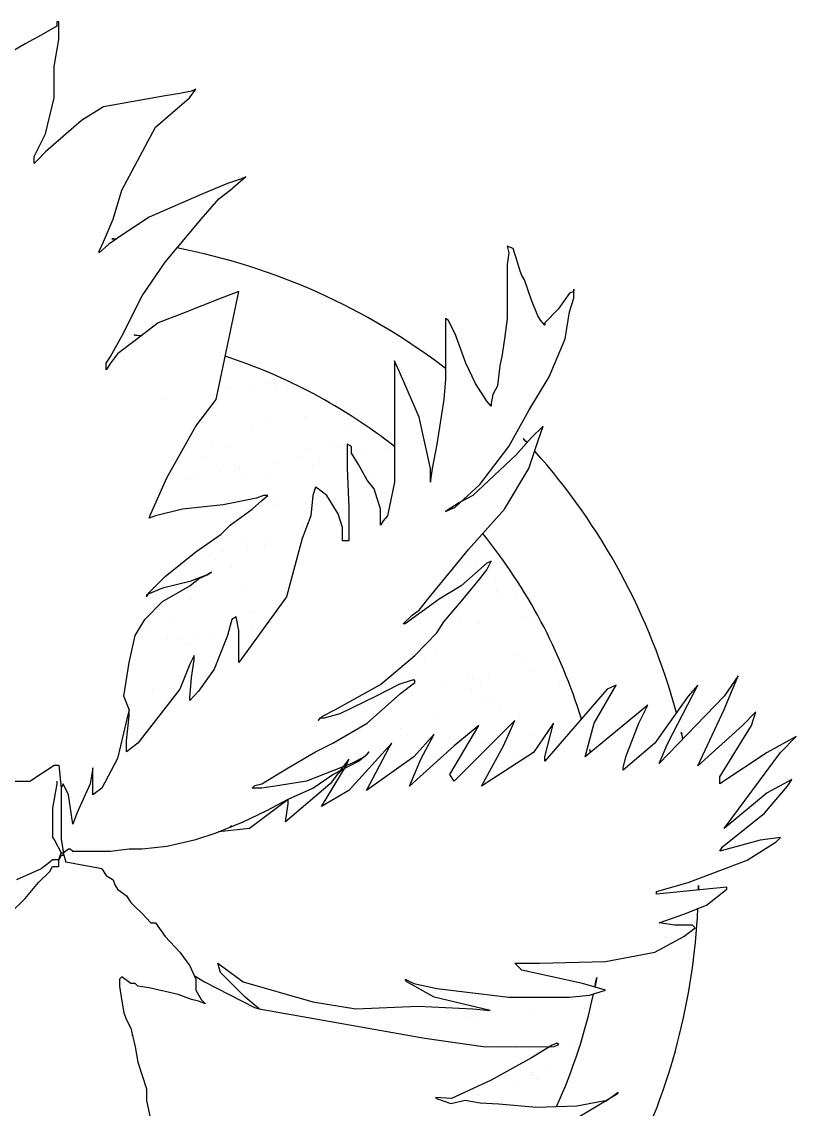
# Model space of a CAD drawing. Header units: inches. Extents: x 1683361338 to 1683364737, y 2652218797 to 2652228464.
# Drawn here: x 1683362388.95 to 1683362412.64, y 2652223185.26 to 2652223218.55 of the extents above; entities that cross this region are included whole.
import ezdxf

# ---------------------------------------------------------------- set-up
doc = ezdxf.new("R2010")
doc.units = ezdxf.units.IN
doc.header["$MEASUREMENT"] = 0
doc.layers.add('A-FURN', color=5, linetype='Continuous')

msp = doc.modelspace()

# ---------------------------------------------------------------- linework, layer by layer
at = {"layer": 'A-FURN', "linetype": 'Continuous'}
for p, q in [((1683362390.075937, 2652223218.548025), (1683362390.022144, 2652223218.548025)), ((1683362390.022144, 2652223218.548025), (1683362390.022145, 2652223218.416675)), ((1683362390.075939, 2652223218.003861), (1683362390.075937, 2652223218.548025)), ((1683362390.022145, 2652223218.416675), (1683362389.538011, 2652223218.135209)), ((1683362389.053878, 2652223217.872508), (1683362387.87044, 2652223217.178225)), ((1683362389.538011, 2652223218.135209), (1683362389.053878, 2652223217.872508)), ((1683362389.94146, 2652223217.178233), (1683362390.075939, 2652223218.003861)), ((1683362389.941464, 2652223216.221255), (1683362389.94146, 2652223217.178233)), ((1683362389.672504, 2652223215.114162), (1683362389.941464, 2652223216.221255)), ((1683362393.330405, 2652223216.27756), (1683362391.447661, 2652223215.939796)), ((1683362393.034549, 2652223215.320581), (1683362394.083504, 2652223216.22127)), ((1683362393.787643, 2652223216.352619), (1683362393.330405, 2652223216.27756)), ((1683362394.137296, 2652223216.427677), (1683362393.787643, 2652223216.352619)), ((1683362394.083504, 2652223216.22127), (1683362394.271778, 2652223216.48397)), ((1683362394.271778, 2652223216.48397), (1683362394.137296, 2652223216.427677)), ((1683362391.447661, 2652223215.939796), (1683362390.775254, 2652223215.52698)), ((1683362390.775254, 2652223215.52698), (1683362389.672506, 2652223214.569999)), ((1683362392.012494, 2652223213.387858), (1683362393.034549, 2652223215.320581)), ((1683362389.322854, 2652223214.419883), (1683362389.672504, 2652223215.114162)), ((1683362389.672506, 2652223214.569999), (1683362389.403543, 2652223214.288534)), ((1683362389.322855, 2652223214.213476), (1683362389.322854, 2652223214.419883)), ((1683362389.403543, 2652223214.288534), (1683362389.322855, 2652223214.213476)), ((1683362395.240057, 2652223213.594277), (1683362394.433167, 2652223213.256517)), ((1683362395.670398, 2652223213.744392), (1683362395.240057, 2652223213.594277)), ((1683362395.320747, 2652223213.38787), (1683362395.724191, 2652223213.744392)), ((1683362395.80488, 2652223213.800686), (1683362395.670398, 2652223213.744392)), ((1683362395.724191, 2652223213.744392), (1683362395.80488, 2652223213.800686)), ((1683362391.743534, 2652223212.505937), (1683362392.012494, 2652223213.387858)), ((1683362394.433167, 2652223213.256517), (1683362392.846284, 2652223212.562233)), ((1683362394.971095, 2652223213.125169), (1683362395.320747, 2652223213.38787)), ((1683362394.43317, 2652223212.505946), (1683362394.971095, 2652223213.125169)), ((1683362391.447676, 2652223211.811657), (1683362391.743534, 2652223212.505937)), ((1683362392.846284, 2652223212.562233), (1683362392.012499, 2652223212.018066)), ((1683362393.330424, 2652223211.192444), (1683362394.43317, 2652223212.505946)), ((1683362392.012499, 2652223212.018066), (1683362391.609055, 2652223211.736601)), ((1683362391.313195, 2652223211.530193), (1683362391.447676, 2652223211.811657)), ((1683362391.609055, 2652223211.736601), (1683362391.313195, 2652223211.4739)), ((1683362391.313195, 2652223211.4739), (1683362391.313195, 2652223211.530193)), ((1683362403.981383, 2652223211.605296), (1683362403.793108, 2652223211.680352)), ((1683362403.793108, 2652223211.680352), (1683362403.846902, 2652223211.473946)), ((1683362404.115866, 2652223211.192482), (1683362403.981383, 2652223211.605296)), ((1683362392.631122, 2652223210.160407), (1683362393.330424, 2652223211.192444)), ((1683362403.846902, 2652223211.473946), (1683362403.79311, 2652223211.117424)), ((1683362404.196557, 2652223210.911019), (1683362404.115866, 2652223211.192482)), ((1683362403.79311, 2652223211.117424), (1683362403.793116, 2652223209.466169)), ((1683362404.25035, 2652223210.779669), (1683362404.196557, 2652223210.911019)), ((1683362404.331039, 2652223210.64832), (1683362404.25035, 2652223210.779669)), ((1683362404.546212, 2652223210.029099), (1683362404.331039, 2652223210.64832)), ((1683362394.890428, 2652223206.989254), (1683362395.589722, 2652223210.291767)), ((1683362395.589722, 2652223210.291767), (1683362395.051795, 2652223210.085358)), ((1683362405.702755, 2652223210.235511), (1683362405.353104, 2652223209.747638)), ((1683362405.837237, 2652223210.291804), (1683362405.702755, 2652223210.235511)), ((1683362405.837238, 2652223210.085397), (1683362405.837237, 2652223210.366861)), ((1683362405.837237, 2652223210.366861), (1683362405.837237, 2652223210.291804)), ((1683362392.01251, 2652223208.921963), (1683362392.631122, 2652223210.160407)), ((1683362395.051795, 2652223210.085358), (1683362393.868357, 2652223209.616247)), ((1683362404.734489, 2652223209.541229), (1683362404.546212, 2652223210.029099)), ((1683362405.702758, 2652223209.672583), (1683362405.837238, 2652223210.085397)), ((1683362393.868357, 2652223209.616247), (1683362393.11526, 2652223209.33478)), ((1683362404.815178, 2652223209.40988), (1683362404.734489, 2652223209.541229)), ((1683362405.353104, 2652223209.747638), (1683362404.949661, 2652223209.334823)), ((1683362405.568279, 2652223208.846954), (1683362405.702758, 2652223209.672583)), ((1683362393.11526, 2652223209.33478), (1683362392.415956, 2652223208.790614)), ((1683362401.99106, 2652223209.40987), (1683362401.910371, 2652223209.466162)), ((1683362401.910371, 2652223209.466162), (1683362401.910377, 2652223207.6085)), ((1683362402.206232, 2652223208.997056), (1683362401.99106, 2652223209.40987)), ((1683362403.793116, 2652223209.466169), (1683362403.71243, 2652223208.846948)), ((1683362404.949661, 2652223209.259766), (1683362404.815178, 2652223209.40988)), ((1683362404.949661, 2652223209.334823), (1683362404.949661, 2652223209.259766)), ((1683362391.66286, 2652223208.302741), (1683362392.01251, 2652223208.921963)), ((1683362402.528992, 2652223208.096373), (1683362402.206232, 2652223208.997056)), ((1683362403.71243, 2652223208.846948), (1683362403.631742, 2652223208.302783)), ((1683362405.084148, 2652223207.683568), (1683362405.568279, 2652223208.846954)), ((1683362392.415956, 2652223208.790614), (1683362391.87803, 2652223208.377798)), ((1683362391.528378, 2652223208.096333), (1683362391.66286, 2652223208.302741)), ((1683362391.87803, 2652223208.377798), (1683362391.66286, 2652223208.096334)), ((1683362400.350386, 2652223208.171422), (1683362400.350399, 2652223204.456097)), ((1683362400.538662, 2652223207.758609), (1683362400.350386, 2652223208.171422)), ((1683362403.631742, 2652223208.302783), (1683362403.57795, 2652223208.021319)), ((1683362391.528379, 2652223207.889926), (1683362391.528378, 2652223208.096333)), ((1683362391.66286, 2652223208.096334), (1683362391.528379, 2652223207.889926)), ((1683362402.824854, 2652223207.477153), (1683362402.528992, 2652223208.096373)), ((1683362403.57795, 2652223208.021319), (1683362403.497264, 2652223207.402098)), ((1683362396.687634, 2652223207.609262), (1683362396.687634, 2652223207.609262)), ((1683362401.103491, 2652223206.445112), (1683362400.538662, 2652223207.758609)), ((1683362401.910377, 2652223207.6085), (1683362401.856587, 2652223206.989278)), ((1683362404.465536, 2652223206.651531), (1683362405.084148, 2652223207.683568)), ((1683362395.196408, 2652223207.335693), (1683362395.196408, 2652223207.335693)), ((1683362395.90129, 2652223207.360455), (1683362395.90129, 2652223207.360455)), ((1683362396.523432, 2652223207.478394), (1683362396.523432, 2652223207.478394)), ((1683362396.672659, 2652223207.462008), (1683362396.672659, 2652223207.462008)), ((1683362396.698316, 2652223207.318142), (1683362396.698316, 2652223207.318142)), ((1683362397.087744, 2652223207.354364), (1683362397.087744, 2652223207.354364)), ((1683362403.174509, 2652223206.932991), (1683362402.824854, 2652223207.477153)), ((1683362403.497264, 2652223207.402098), (1683362403.362783, 2652223207.139398)), ((1683362393.347304, 2652223207.024216), (1683362393.347304, 2652223207.024216)), ((1683362394.271815, 2652223206.163623), (1683362394.890428, 2652223206.989254)), ((1683362401.856587, 2652223206.989278), (1683362401.641421, 2652223205.619486)), ((1683362403.308991, 2652223206.782877), (1683362403.174509, 2652223206.932991)), ((1683362403.362783, 2652223207.139398), (1683362403.308991, 2652223206.857934)), ((1683362403.308991, 2652223206.857934), (1683362403.308991, 2652223206.782877)), ((1683362403.846923, 2652223205.544437), (1683362404.465536, 2652223206.651531)), ((1683362396.400346, 2652223206.385452), (1683362396.400346, 2652223206.385452)), ((1683362397.642692, 2652223206.452782), (1683362397.642692, 2652223206.452782)), ((1683362398.962985, 2652223206.477779), (1683362398.962985, 2652223206.477779)), ((1683362401.453149, 2652223204.868915), (1683362401.103491, 2652223206.445112)), ((1683362393.38424, 2652223204.587422), (1683362394.271815, 2652223206.163623)), ((1683362396.013526, 2652223206.150974), (1683362396.013526, 2652223206.150974)), ((1683362398.96826, 2652223206.156343), (1683362398.96826, 2652223206.156343)), ((1683362404.895879, 2652223206.163661), (1683362404.546228, 2652223205.825903)), ((1683362404.734503, 2652223205.694554), (1683362404.895879, 2652223206.163661)), ((1683362394.790444, 2652223205.620033), (1683362394.790444, 2652223205.620033)), ((1683362395.256177, 2652223205.5075), (1683362395.256177, 2652223205.5075)), ((1683362398.468146, 2652223205.696392), (1683362398.468146, 2652223205.696392)), ((1683362398.64303, 2652223205.53614), (1683362398.64303, 2652223205.53614)), ((1683362398.897992, 2652223205.619476), (1683362398.897994, 2652223204.868906)), ((1683362399.032474, 2652223205.54442), (1683362398.897992, 2652223205.619476)), ((1683362399.032475, 2652223205.338013), (1683362399.032474, 2652223205.54442)), ((1683362400.166923, 2652223205.527538), (1683362400.166923, 2652223205.527538)), ((1683362401.641421, 2652223205.619486), (1683362401.506942, 2652223204.868915)), ((1683362402.959347, 2652223204.381049), (1683362403.846923, 2652223205.544437)), ((1683362404.546228, 2652223205.825903), (1683362404.062095, 2652223205.281738)), ((1683362404.465542, 2652223204.868926), (1683362404.734503, 2652223205.694554)), ((1683362394.499187, 2652223205.227972), (1683362394.499187, 2652223205.227972)), ((1683362397.453921, 2652223205.233341), (1683362397.453921, 2652223205.233341)), ((1683362397.683322, 2652223205.495859), (1683362397.683322, 2652223205.495859)), ((1683362398.041324, 2652223205.185579), (1683362398.041324, 2652223205.185579)), ((1683362399.247647, 2652223205.000257), (1683362399.032475, 2652223205.338013)), ((1683362399.330076, 2652223205.355247), (1683362399.330076, 2652223205.355247)), ((1683362400.101445, 2652223205.4568), (1683362400.101445, 2652223205.4568)), ((1683362404.062095, 2652223205.281738), (1683362402.744178, 2652223204.043292)), ((1683362394.899297, 2652223204.973073), (1683362394.899297, 2652223204.973073)), ((1683362395.487339, 2652223204.849341), (1683362395.487339, 2652223204.849341)), ((1683362395.615898, 2652223204.863643), (1683362395.615898, 2652223204.863643)), ((1683362396.77609, 2652223205.019008), (1683362396.77609, 2652223205.019008)), ((1683362397.54746, 2652223205.120561), (1683362397.54746, 2652223205.120561)), ((1683362397.854031, 2652223204.978443), (1683362397.854031, 2652223204.978443)), ((1683362398.897994, 2652223204.868906), (1683362398.951791, 2652223203.686757)), ((1683362399.516612, 2652223204.512387), (1683362399.247647, 2652223205.000257)), ((1683362401.453151, 2652223204.456101), (1683362401.453149, 2652223204.868915)), ((1683362401.506942, 2652223204.868915), (1683362401.45315, 2652223204.512394)), ((1683362403.712448, 2652223203.630481), (1683362404.465542, 2652223204.868926)), ((1683362392.90011, 2652223203.480328), (1683362393.38424, 2652223204.587422)), ((1683362393.976514, 2652223204.52558), (1683362393.976514, 2652223204.52558)), ((1683362394.222105, 2652223204.68277), (1683362394.222105, 2652223204.68277)), ((1683362394.993474, 2652223204.784322), (1683362394.993474, 2652223204.784322)), ((1683362395.790782, 2652223204.703391), (1683362395.790782, 2652223204.703391)), ((1683362396.460115, 2652223204.557259), (1683362396.460115, 2652223204.557259)), ((1683362399.731784, 2652223204.249688), (1683362399.516612, 2652223204.512387)), ((1683362399.587406, 2652223204.67078), (1683362399.587406, 2652223204.67078)), ((1683362401.45315, 2652223204.512394), (1683362401.453151, 2652223204.456101)), ((1683362397.929727, 2652223204.305974), (1683362397.849039, 2652223204.043274)), ((1683362398.010417, 2652223204.249681), (1683362397.929727, 2652223204.305974)), ((1683362398.279381, 2652223204.043276), (1683362398.010417, 2652223204.249681)), ((1683362399.920061, 2652223203.630468), (1683362399.731784, 2652223204.249688)), ((1683362400.350399, 2652223204.456097), (1683362400.135232, 2652223203.424061)), ((1683362402.206252, 2652223203.686769), (1683362402.959347, 2652223204.381049)), ((1683362396.127672, 2652223203.968211), (1683362395.105611, 2652223203.7618)), ((1683362395.993191, 2652223203.630454), (1683362396.28905, 2652223203.893154)), ((1683362396.342843, 2652223204.043269), (1683362396.127672, 2652223203.968211)), ((1683362396.28905, 2652223203.893154), (1683362396.477324, 2652223204.043269)), ((1683362396.477324, 2652223204.043269), (1683362396.342843, 2652223204.043269)), ((1683362396.735158, 2652223203.838031), (1683362396.735158, 2652223203.838031)), ((1683362397.849039, 2652223204.043274), (1683362397.795249, 2652223203.424053)), ((1683362398.629036, 2652223203.480349), (1683362398.279381, 2652223204.043276)), ((1683362402.340733, 2652223203.836884), (1683362401.910392, 2652223203.555418)), ((1683362402.744178, 2652223204.043292), (1683362402.340733, 2652223203.836884)), ((1683362393.868378, 2652223203.630446), (1683362393.034592, 2652223203.424036)), ((1683362393.825079, 2652223203.769683), (1683362393.825079, 2652223203.769683)), ((1683362395.105611, 2652223203.7618), (1683362393.868378, 2652223203.630446)), ((1683362395.320784, 2652223203.14258), (1683362395.993191, 2652223203.630454)), ((1683362396.779813, 2652223203.775053), (1683362396.779813, 2652223203.775053)), ((1683362397.743091, 2652223203.667666), (1683362397.743091, 2652223203.667666)), ((1683362398.951791, 2652223203.686757), (1683362398.951795, 2652223202.654722)), ((1683362399.920063, 2652223203.142597), (1683362399.920061, 2652223203.630468)), ((1683362401.910392, 2652223203.555418), (1683362402.206252, 2652223203.686769)), ((1683362402.609702, 2652223202.392036), (1683362403.712448, 2652223203.630481)), ((1683362392.846318, 2652223203.348978), (1683362392.90011, 2652223203.480328)), ((1683362393.034592, 2652223203.424036), (1683362392.846318, 2652223203.348978)), ((1683362397.795249, 2652223203.424053), (1683362397.526287, 2652223202.729774)), ((1683362398.763519, 2652223203.067535), (1683362398.629036, 2652223203.480349)), ((1683362400.000751, 2652223203.273947), (1683362399.920063, 2652223203.142597)), ((1683362400.135232, 2652223203.424061), (1683362400.000751, 2652223203.273947)), ((1683362394.271829, 2652223202.316948), (1683362395.051821, 2652223202.861115)), ((1683362395.051821, 2652223202.861115), (1683362395.320784, 2652223203.14258)), ((1683362395.265474, 2652223202.85205), (1683362395.265474, 2652223202.85205)), ((1683362397.560612, 2652223203.081641), (1683362397.560612, 2652223203.081641)), ((1683362398.76352, 2652223202.654722), (1683362398.763519, 2652223203.067535)), ((1683362398.916125, 2652223202.844133), (1683362398.916125, 2652223202.844133)), ((1683362395.665584, 2652223202.597152), (1683362395.665584, 2652223202.597152)), ((1683362396.362139, 2652223202.507895), (1683362396.362139, 2652223202.507895)), ((1683362396.519884, 2652223202.729066), (1683362396.519884, 2652223202.729066)), ((1683362397.526287, 2652223202.729774), (1683362397.042159, 2652223200.947167)), ((1683362398.951795, 2652223202.654722), (1683362398.76352, 2652223202.654722)), ((1683362393.330459, 2652223201.566374), (1683362394.271829, 2652223202.316948)), ((1683362394.708364, 2652223202.248892), (1683362394.708364, 2652223202.248892)), ((1683362395.096905, 2652223202.341323), (1683362395.096905, 2652223202.341323)), ((1683362395.868275, 2652223202.442876), (1683362395.868275, 2652223202.442876)), ((1683362401.372474, 2652223200.872126), (1683362402.609702, 2652223202.392036)), ((1683362394.883248, 2652223202.088641), (1683362394.883248, 2652223202.088641)), ((1683362395.375715, 2652223201.851114), (1683362395.375715, 2652223201.851114)), ((1683362403.174527, 2652223201.979224), (1683362402.394535, 2652223201.284943)), ((1683362402.532458, 2652223201.972136), (1683362402.532458, 2652223201.972136)), ((1683362402.8491, 2652223201.963479), (1683362402.8491, 2652223201.963479)), ((1683362403.309009, 2652223202.035517), (1683362403.174527, 2652223201.979224)), ((1683362403.174528, 2652223201.772817), (1683362403.309009, 2652223202.035517)), ((1683362392.980807, 2652223201.209852), (1683362393.330459, 2652223201.566374)), ((1683362394.487002, 2652223201.566379), (1683362394.083557, 2652223201.416263)), ((1683362394.352521, 2652223201.491321), (1683362394.621484, 2652223201.622672)), ((1683362394.621484, 2652223201.622672), (1683362394.487002, 2652223201.566379)), ((1683362394.621484, 2652223201.622672), (1683362394.755965, 2652223201.69773)), ((1683362394.755965, 2652223201.69773), (1683362394.621484, 2652223201.622672)), ((1683362402.959358, 2652223201.491352), (1683362403.174528, 2652223201.772817)), ((1683362393.249771, 2652223201.209853), (1683362392.765637, 2652223201.003444)), ((1683362392.846326, 2652223201.078502), (1683362392.980807, 2652223201.209852)), ((1683362394.083557, 2652223201.416263), (1683362393.249771, 2652223201.209853)), ((1683362393.249772, 2652223200.797039), (1683362394.083558, 2652223201.284913)), ((1683362394.083558, 2652223201.284913), (1683362394.352521, 2652223201.491321)), ((1683362394.591366, 2652223201.393762), (1683362394.591366, 2652223201.393762)), ((1683362395.827623, 2652223201.22328), (1683362395.827623, 2652223201.22328)), ((1683362402.394535, 2652223201.284943), (1683362401.722127, 2652223200.872127)), ((1683362402.394536, 2652223200.797072), (1683362402.959358, 2652223201.491352)), ((1683362403.455569, 2652223201.40987), (1683362403.455569, 2652223201.40987)), ((1683362392.765637, 2652223200.947152), (1683362392.846326, 2652223201.078502)), ((1683362392.765637, 2652223201.003444), (1683362392.765637, 2652223200.947152)), ((1683362394.096052, 2652223200.869194), (1683362394.096052, 2652223200.869194)), ((1683362397.042159, 2652223200.947167), (1683362395.589763, 2652223198.939385)), ((1683362401.722127, 2652223200.872127), (1683362400.673172, 2652223200.121552)), ((1683362401.103512, 2652223200.534368), (1683362401.372474, 2652223200.872126)), ((1683362401.569437, 2652223200.981559), (1683362401.569437, 2652223200.981559)), ((1683362403.476834, 2652223201.106776), (1683362403.476834, 2652223201.106776)), ((1683362403.633663, 2652223201.008592), (1683362403.633663, 2652223201.008592)), ((1683362404.053038, 2652223201.013238), (1683362404.053038, 2652223201.013238)), ((1683362392.711847, 2652223200.252873), (1683362393.249772, 2652223200.797039)), ((1683362400.888342, 2652223200.384253), (1683362401.103512, 2652223200.534368)), ((1683362401.856611, 2652223200.177849), (1683362402.394536, 2652223200.797072)), ((1683362392.415989, 2652223199.765001), (1683362392.711847, 2652223200.252873)), ((1683362392.975375, 2652223200.390531), (1683362392.975375, 2652223200.390531)), ((1683362393.077027, 2652223200.470759), (1683362393.077027, 2652223200.470759)), ((1683362393.477137, 2652223200.215861), (1683362393.477137, 2652223200.215861)), ((1683362395.374587, 2652223200.252883), (1683362395.240107, 2652223199.765012)), ((1683362395.509069, 2652223200.327941), (1683362395.374587, 2652223200.252883)), ((1683362395.589759, 2652223199.915127), (1683362395.509069, 2652223200.327941)), ((1683362396.031762, 2652223200.476129), (1683362396.031762, 2652223200.476129)), ((1683362400.619379, 2652223200.121552), (1683362400.888342, 2652223200.384253)), ((1683362401.641442, 2652223199.840092), (1683362401.856611, 2652223200.177849)), ((1683362402.34134, 2652223200.231969), (1683362402.34134, 2652223200.231969)), ((1683362404.302288, 2652223200.350386), (1683362404.302288, 2652223200.350386)), ((1683362404.477172, 2652223200.190135), (1683362404.477172, 2652223200.190135)), ((1683362392.872844, 2652223199.930594), (1683362392.872844, 2652223199.930594)), ((1683362395.589763, 2652223198.939385), (1683362395.589759, 2652223199.915127)), ((1683362395.971706, 2652223199.999876), (1683362395.971706, 2652223199.999876)), ((1683362400.673172, 2652223200.121552), (1683362400.619379, 2652223200.121552)), ((1683362402.908869, 2652223200.135286), (1683362402.908869, 2652223200.135286)), ((1683362392.227717, 2652223198.939373), (1683362392.415989, 2652223199.765001)), ((1683362393.417721, 2652223199.663638), (1683362393.417721, 2652223199.663638)), ((1683362393.800829, 2652223199.634142), (1683362393.800829, 2652223199.634142)), ((1683362394.18909, 2652223199.765191), (1683362394.18909, 2652223199.765191)), ((1683362394.682955, 2652223199.830209), (1683362394.682955, 2652223199.830209)), ((1683362395.240107, 2652223199.765012), (1683362394.836665, 2652223198.732975)), ((1683362400.969035, 2652223199.145812), (1683362401.641442, 2652223199.840092)), ((1683362401.450039, 2652223199.517637), (1683362401.450039, 2652223199.517637)), ((1683362393.975714, 2652223199.47389), (1683362393.975714, 2652223199.47389)), ((1683362401.624924, 2652223199.357386), (1683362401.624924, 2652223199.357386)), ((1683362404.112807, 2652223199.185045), (1683362404.112807, 2652223199.185045)), ((1683362392.066343, 2652223197.907338), (1683362392.227717, 2652223198.939373)), ((1683362392.402919, 2652223199.012471), (1683362392.402919, 2652223199.012471)), ((1683362394.083566, 2652223198.883087), (1683362393.787709, 2652223198.113751)), ((1683362394.218047, 2652223199.145787), (1683362394.083566, 2652223198.883087)), ((1683362394.137361, 2652223198.470273), (1683362394.218048, 2652223199.014437)), ((1683362394.15582, 2652223199.041001), (1683362394.15582, 2652223199.041001)), ((1683362394.185504, 2652223199.082216), (1683362394.218048, 2652223199.049672)), ((1683362394.218048, 2652223199.014437), (1683362394.218047, 2652223199.145787)), ((1683362399.92008, 2652223198.263887), (1683362400.969035, 2652223199.145812)), ((1683362401.267122, 2652223199.028579), (1683362401.267122, 2652223199.028579)), ((1683362401.629206, 2652223199.153366), (1683362401.629206, 2652223199.153366)), ((1683362404.221856, 2652223199.033948), (1683362404.221856, 2652223199.033948)), ((1683362394.836665, 2652223198.732975), (1683362394.352533, 2652223198.05746)), ((1683362404.508463, 2652223198.667146), (1683362404.508463, 2652223198.667146)), ((1683362405.279833, 2652223198.768698), (1683362405.279833, 2652223198.768698)), ((1683362410.8669, 2652223198.526627), (1683362410.43656, 2652223197.907404)), ((1683362410.436562, 2652223197.49459), (1683362410.8669, 2652223198.526627)), ((1683362394.08357, 2652223197.851052), (1683362394.137361, 2652223198.470273)), ((1683362398.548368, 2652223197.494547), (1683362399.92008, 2652223198.263887)), ((1683362400.484904, 2652223198.263889), (1683362399.785599, 2652223197.907366)), ((1683362400.888349, 2652223198.395241), (1683362400.484904, 2652223198.263889)), ((1683362400.538697, 2652223197.982425), (1683362400.969038, 2652223198.320184)), ((1683362400.969038, 2652223198.395241), (1683362400.888349, 2652223198.395241)), ((1683362400.969038, 2652223198.320184), (1683362400.969038, 2652223198.395241)), ((1683362401.954478, 2652223198.330907), (1683362401.954478, 2652223198.330907)), ((1683362402.569299, 2652223198.492025), (1683362402.569299, 2652223198.492025)), ((1683362402.725847, 2652223198.43246), (1683362402.725847, 2652223198.43246)), ((1683362402.968638, 2652223198.307093), (1683362402.968638, 2652223198.307093)), ((1683362403.219712, 2652223198.497478), (1683362403.219712, 2652223198.497478)), ((1683362405.395783, 2652223198.295452), (1683362405.395783, 2652223198.295452)), ((1683362406.455901, 2652223197.081762), (1683362407.128306, 2652223198.245149)), ((1683362407.128306, 2652223198.245149), (1683362406.859343, 2652223198.113798)), ((1683362408.715198, 2652223196.462549), (1683362409.629668, 2652223198.245158)), ((1683362409.629668, 2652223198.245158), (1683362409.333809, 2652223197.9074)), ((1683362392.227722, 2652223197.494524), (1683362392.066343, 2652223197.907338)), ((1683362393.787709, 2652223198.113751), (1683362392.711859, 2652223196.743956)), ((1683362392.932613, 2652223198.102401), (1683362392.932613, 2652223198.102401)), ((1683362394.352533, 2652223198.05746), (1683362394.08357, 2652223197.775995)), ((1683362394.08357, 2652223197.775995), (1683362394.08357, 2652223197.851052)), ((1683362399.785599, 2652223197.907366), (1683362398.68285, 2652223197.363198)), ((1683362399.516639, 2652223197.081737), (1683362400.538697, 2652223197.982425)), ((1683362399.752783, 2652223198.105577), (1683362399.752783, 2652223198.105577)), ((1683362402.707517, 2652223198.110946), (1683362402.707517, 2652223198.110946)), ((1683362403.107627, 2652223197.856048), (1683362403.107627, 2652223197.856048)), ((1683362406.859343, 2652223198.113798), (1683362404.949709, 2652223195.918372)), ((1683362405.662251, 2652223198.116315), (1683362405.662251, 2652223198.116315)), ((1683362409.333809, 2652223197.9074), (1683362408.311753, 2652223196.462548)), ((1683362410.43656, 2652223197.907404), (1683362408.446237, 2652223195.843328)), ((1683362403.394753, 2652223197.735635), (1683362403.394753, 2652223197.735635)), ((1683362403.569638, 2652223197.575384), (1683362403.569638, 2652223197.575384)), ((1683362408.096577, 2652223197.625932), (1683362406.186941, 2652223196.049726)), ((1683362407.827616, 2652223197.081767), (1683362408.096577, 2652223197.625932)), ((1683362392.227722, 2652223197.494524), (1683362392.147034, 2652223197.156767)), ((1683362392.147037, 2652223196.537547), (1683362392.227723, 2652223197.288117)), ((1683362392.227723, 2652223197.288117), (1683362392.227722, 2652223197.494524)), ((1683362398.010442, 2652223197.156788), (1683362398.144923, 2652223197.288139)), ((1683362398.064234, 2652223197.231846), (1683362398.010442, 2652223197.156788)), ((1683362398.198716, 2652223197.231846), (1683362398.064234, 2652223197.231846)), ((1683362398.144923, 2652223197.288139), (1683362398.548368, 2652223197.494547)), ((1683362398.68285, 2652223197.363198), (1683362398.198716, 2652223197.231846)), ((1683362401.688975, 2652223197.325173), (1683362401.688975, 2652223197.325173)), ((1683362404.172576, 2652223197.356852), (1683362404.172576, 2652223197.356852)), ((1683362409.629677, 2652223195.768275), (1683362410.436562, 2652223197.49459)), ((1683362411.404831, 2652223197.419537), (1683362411.001387, 2652223197.006721)), ((1683362411.270351, 2652223197.006722), (1683362411.404831, 2652223197.419537)), ((1683362392.147034, 2652223197.156767), (1683362391.878075, 2652223195.993382)), ((1683362392.509905, 2652223197.087505), (1683362392.509905, 2652223197.087505)), ((1683362392.893295, 2652223197.019391), (1683362392.893295, 2652223197.019391)), ((1683362393.00377, 2652223197.152524), (1683362393.00377, 2652223197.152524)), ((1683362398.467683, 2652223196.462512), (1683362399.516639, 2652223197.081737)), ((1683362400.542505, 2652223196.902887), (1683362400.542505, 2652223196.902887)), ((1683362402.044903, 2652223195.505548), (1683362402.932477, 2652223197.006692)), ((1683362402.932477, 2652223197.006692), (1683362402.179382, 2652223196.387469)), ((1683362404.035228, 2652223197.15681), (1683362402.179385, 2652223195.299141)), ((1683362403.685578, 2652223196.387474), (1683362404.035228, 2652223197.15681)), ((1683362405.218668, 2652223197.081758), (1683362404.600055, 2652223196.18107)), ((1683362404.949708, 2652223196.049722), (1683362405.218668, 2652223197.081758)), ((1683362406.186941, 2652223196.049726), (1683362406.455901, 2652223197.081762)), ((1683362407.424174, 2652223196.049731), (1683362407.827616, 2652223197.081767)), ((1683362411.001387, 2652223197.006721), (1683362409.629677, 2652223195.768275)), ((1683362410.302087, 2652223195.430521), (1683362411.270351, 2652223197.006722)), ((1683362392.147038, 2652223196.19979), (1683362392.147037, 2652223196.537547)), ((1683362392.711859, 2652223196.743956), (1683362392.49669, 2652223196.462491)), ((1683362399.078675, 2652223196.647288), (1683362399.078675, 2652223196.647288)), ((1683362400.71739, 2652223196.742635), (1683362400.71739, 2652223196.742635)), ((1683362401.560764, 2652223196.743988), (1683362400.94215, 2652223196.049707)), ((1683362401.157321, 2652223195.974651), (1683362401.560764, 2652223196.743988)), ((1683362401.558315, 2652223196.741239), (1683362401.558976, 2652223196.740578)), ((1683362402.033409, 2652223196.652658), (1683362402.033409, 2652223196.652658)), ((1683362404.514013, 2652223196.710023), (1683362404.514013, 2652223196.710023)), ((1683362412.642067, 2652223196.668971), (1683362411.754488, 2652223196.181096)), ((1683362412.157934, 2652223196.181098), (1683362412.642067, 2652223196.668971)), ((1683362392.49669, 2652223196.462491), (1683362392.147038, 2652223196.19979)), ((1683362397.095971, 2652223195.711936), (1683362397.929756, 2652223196.199811)), ((1683362397.929756, 2652223196.199811), (1683362398.467683, 2652223196.462512)), ((1683362400.269739, 2652223196.462519), (1683362398.951823, 2652223195.017665)), ((1683362399.570435, 2652223196.199817), (1683362399.435953, 2652223196.049702)), ((1683362399.48975, 2652223195.017667), (1683362400.189051, 2652223196.331169)), ((1683362399.516642, 2652223196.124759), (1683362399.570435, 2652223196.199817)), ((1683362400.189051, 2652223196.331169), (1683362400.269739, 2652223196.462519)), ((1683362400.465768, 2652223196.386573), (1683362400.465768, 2652223196.386573)), ((1683362402.179382, 2652223196.387469), (1683362400.807671, 2652223195.149022)), ((1683362403.013173, 2652223195.14903), (1683362403.685578, 2652223196.387474)), ((1683362404.600055, 2652223196.18107), (1683362403.013173, 2652223195.14903)), ((1683362403.028407, 2652223196.4789), (1683362403.028407, 2652223196.4789)), ((1683362408.311753, 2652223196.462548), (1683362407.343486, 2652223195.636917)), ((1683362408.446237, 2652223195.843328), (1683362408.715198, 2652223196.462549)), ((1683362411.754488, 2652223196.181096), (1683362410.302088, 2652223195.224113)), ((1683362410.436575, 2652223193.854322), (1683362412.157934, 2652223196.181098)), ((1683362391.878075, 2652223195.993382), (1683362391.393944, 2652223195.092695)), ((1683362397.865141, 2652223195.909886), (1683362397.865141, 2652223195.909886)), ((1683362398.951819, 2652223195.974643), (1683362398.386998, 2652223195.224071)), ((1683362398.467686, 2652223195.505535), (1683362399.247679, 2652223195.918351)), ((1683362398.871131, 2652223195.768236), (1683362398.951819, 2652223195.974643)), ((1683362399.435953, 2652223196.049702), (1683362399.032509, 2652223195.843294)), ((1683362399.247679, 2652223195.918351), (1683362399.516642, 2652223196.124759)), ((1683362400.94215, 2652223196.049707), (1683362399.48975, 2652223195.017667)), ((1683362400.807671, 2652223195.149022), (1683362401.157321, 2652223195.974651)), ((1683362402.829278, 2652223195.98946), (1683362402.829278, 2652223195.98946)), ((1683362403.600648, 2652223196.091013), (1683362403.600648, 2652223196.091013)), ((1683362404.094513, 2652223196.156032), (1683362404.094513, 2652223196.156032)), ((1683362404.949709, 2652223195.918372), (1683362404.949708, 2652223196.049722)), ((1683362407.343486, 2652223195.711974), (1683362407.424174, 2652223196.049731)), ((1683362389.188441, 2652223195.299094), (1683362389.941537, 2652223195.786968)), ((1683362389.941537, 2652223195.786968), (1683362390.076019, 2652223195.786968)), ((1683362390.076019, 2652223195.786968), (1683362390.156711, 2652223195.092691)), ((1683362391.124978, 2652223195.711915), (1683362391.04429, 2652223195.224044)), ((1683362391.124981, 2652223194.886287), (1683362391.124978, 2652223195.711915)), ((1683362396.289082, 2652223195.224063), (1683362397.095971, 2652223195.711936)), ((1683362397.564336, 2652223195.724286), (1683362397.564336, 2652223195.724286)), ((1683362399.032509, 2652223195.843294), (1683362397.660796, 2652223195.299125)), ((1683362398.118037, 2652223194.529791), (1683362398.871131, 2652223195.768236)), ((1683362398.754604, 2652223195.657388), (1683362398.58681, 2652223195.489594)), ((1683362400.275293, 2652223195.653222), (1683362400.275293, 2652223195.653222)), ((1683362401.540527, 2652223195.819793), (1683362401.540527, 2652223195.819793)), ((1683362403.473804, 2652223195.735024), (1683362403.473804, 2652223195.735024)), ((1683362407.343486, 2652223195.636917), (1683362407.343486, 2652223195.711974)), ((1683362388.704306, 2652223195.299092), (1683362389.188441, 2652223195.299094)), ((1683362390.022228, 2652223195.22404), (1683362389.887749, 2652223194.473469)), ((1683362390.022228, 2652223195.299097), (1683362390.022228, 2652223195.22404)), ((1683362390.210503, 2652223195.224041), (1683362390.156711, 2652223195.092691)), ((1683362390.371882, 2652223194.886285), (1683362390.210503, 2652223195.224041)), ((1683362391.04429, 2652223195.224044), (1683362390.640848, 2652223194.342122)), ((1683362396.073911, 2652223195.167769), (1683362396.289082, 2652223195.224063)), ((1683362396.758959, 2652223195.416294), (1683362396.758959, 2652223195.416294)), ((1683362397.660796, 2652223195.299125), (1683362396.827009, 2652223195.167772)), ((1683362398.386998, 2652223195.224071), (1683362397.015288, 2652223194.060681)), ((1683362397.849071, 2652223195.092719), (1683362398.467686, 2652223195.505535)), ((1683362397.964446, 2652223195.469388), (1683362397.964446, 2652223195.469388)), ((1683362398.986542, 2652223195.483554), (1683362398.986542, 2652223195.483554)), ((1683362399.321598, 2652223195.508621), (1683362399.321598, 2652223195.508621)), ((1683362402.179385, 2652223195.299141), (1683362402.044903, 2652223195.505548)), ((1683362410.302088, 2652223195.224113), (1683362410.302087, 2652223195.430521)), ((1683362412.50759, 2652223195.355471), (1683362411.754493, 2652223194.942655)), ((1683362412.373109, 2652223195.149064), (1683362412.50759, 2652223195.355471)), ((1683362390.156711, 2652223195.092691), (1683362390.156716, 2652223193.516492)), ((1683362390.506367, 2652223193.9856), (1683362390.371882, 2652223194.886285)), ((1683362391.393944, 2652223195.092695), (1683362391.124981, 2652223194.886287)), ((1683362395.993222, 2652223195.092712), (1683362396.073911, 2652223195.167769)), ((1683362396.289082, 2652223195.092713), (1683362395.993222, 2652223195.092712)), ((1683362396.827009, 2652223195.167772), (1683362396.289082, 2652223195.092713)), ((1683362396.432556, 2652223195.147316), (1683362396.432556, 2652223195.147316)), ((1683362397.095974, 2652223194.754959), (1683362397.849071, 2652223195.092719)), ((1683362398.951823, 2652223195.017665), (1683362398.118037, 2652223194.529791)), ((1683362398.809517, 2652223195.044525), (1683362398.809517, 2652223195.044525)), ((1683362411.754493, 2652223194.942655), (1683362410.436575, 2652223193.854322)), ((1683362411.673806, 2652223194.323433), (1683362412.373109, 2652223195.149064)), ((1683362397.095974, 2652223194.736195), (1683362395.912538, 2652223193.85427)), ((1683362396.423567, 2652223194.398436), (1683362397.095974, 2652223194.754959)), ((1683362397.015288, 2652223194.060681), (1683362397.095975, 2652223194.604845)), ((1683362397.095975, 2652223194.604845), (1683362397.095974, 2652223194.736195)), ((1683362389.887749, 2652223194.473469), (1683362389.887753, 2652223193.572784)), ((1683362390.640848, 2652223194.342122), (1683362390.506367, 2652223193.9856)), ((1683362395.724262, 2652223194.060676), (1683362396.423567, 2652223194.398436)), ((1683362410.382784, 2652223193.291394), (1683362411.673806, 2652223194.323433)), ((1683362394.890476, 2652223193.722917), (1683362395.724262, 2652223194.060676)), ((1683362395.912538, 2652223193.85427), (1683362394.969946, 2652223193.755109)), ((1683362395.362173, 2652223193.942235), (1683362395.314707, 2652223193.894769)), ((1683362389.887753, 2652223193.572784), (1683362389.941545, 2652223193.516491)), ((1683362394.27186, 2652223193.516507), (1683362394.890476, 2652223193.722917)), ((1683362412.157943, 2652223193.572865), (1683362411.539327, 2652223193.497805)), ((1683362412.023462, 2652223193.441514), (1683362412.157943, 2652223193.572865)), ((1683362389.941545, 2652223193.516491), (1683362390.156718, 2652223193.103679)), ((1683362390.156716, 2652223193.516492), (1683362390.21051, 2652223193.159971)), ((1683362390.210511, 2652223193.103679), (1683362390.371888, 2652223193.235029)), ((1683362390.371888, 2652223193.235029), (1683362390.425681, 2652223193.235029)), ((1683362390.425681, 2652223193.235029), (1683362390.506371, 2652223193.159973)), ((1683362391.662914, 2652223193.159976), (1683362392.227738, 2652223193.235036)), ((1683362392.227738, 2652223193.235036), (1683362392.631183, 2652223193.235037)), ((1683362392.631183, 2652223193.235037), (1683362393.384281, 2652223193.310097)), ((1683362393.384281, 2652223193.310097), (1683362394.27186, 2652223193.516507)), ((1683362411.539327, 2652223193.497805), (1683362410.302096, 2652223193.160044)), ((1683362410.302096, 2652223193.160044), (1683362410.382784, 2652223193.291394)), ((1683362411.135884, 2652223192.878583), (1683362412.023462, 2652223193.441514)), ((1683362389.887755, 2652223192.897271), (1683362389.807066, 2652223192.822213)), ((1683362390.07603, 2652223192.897271), (1683362389.887755, 2652223192.897271)), ((1683362390.07603, 2652223192.897271), (1683362390.156718, 2652223193.103679)), ((1683362390.156718, 2652223193.028621), (1683362390.07603, 2652223192.897271)), ((1683362390.07603, 2652223192.690864), (1683362390.07603, 2652223192.897271)), ((1683362390.156718, 2652223193.103679), (1683362390.210511, 2652223193.103679)), ((1683362390.210511, 2652223193.028622), (1683362390.156718, 2652223193.028621)), ((1683362390.21051, 2652223193.159971), (1683362390.210511, 2652223193.028622)), ((1683362390.210511, 2652223193.103679), (1683362390.291201, 2652223192.822215)), ((1683362390.506371, 2652223193.159973), (1683362391.662914, 2652223193.159976)), ((1683362409.33383, 2652223192.203063), (1683362411.135884, 2652223192.878583)), ((1683362389.538103, 2652223192.615805), (1683362388.785006, 2652223192.278046)), ((1683362389.457416, 2652223192.202991), (1683362389.807067, 2652223192.540749)), ((1683362389.807066, 2652223192.822213), (1683362389.538103, 2652223192.615805)), ((1683362389.807067, 2652223192.540749), (1683362389.887756, 2652223192.690864)), ((1683362389.887756, 2652223192.690864), (1683362390.07603, 2652223192.690864)), ((1683362391.393953, 2652223192.615812), (1683362390.291201, 2652223192.822215)), ((1683362391.393953, 2652223192.615812), (1683362391.528435, 2652223192.409406)), ((1683362389.053972, 2652223191.715119), (1683362389.457416, 2652223192.202991)), ((1683362391.528435, 2652223192.409406), (1683362391.743607, 2652223192.278057)), ((1683362391.743607, 2652223192.278057), (1683362391.7974, 2652223192.127943)), ((1683362408.365562, 2652223191.921596), (1683362409.33383, 2652223192.203063)), ((1683362391.7974, 2652223192.127943), (1683362391.878089, 2652223191.996593)), ((1683362391.878089, 2652223191.996593), (1683362392.147054, 2652223191.790187)), ((1683362409.898654, 2652223191.996658), (1683362408.365562, 2652223191.846538)), ((1683362408.365562, 2652223191.846538), (1683362408.365562, 2652223191.921596)), ((1683362410.517271, 2652223192.052953), (1683362409.898654, 2652223191.996658)), ((1683362409.898656, 2652223191.508787), (1683362410.517271, 2652223191.99666)), ((1683362410.517271, 2652223191.99666), (1683362410.517271, 2652223192.052953)), ((1683362388.569839, 2652223191.24601), (1683362389.053972, 2652223191.715119)), ((1683362392.147054, 2652223191.790187), (1683362392.281536, 2652223191.58378)), ((1683362392.281536, 2652223191.58378), (1683362392.416019, 2652223191.452431)), ((1683362392.416019, 2652223191.452431), (1683362392.63119, 2652223191.246025)), ((1683362392.63119, 2652223191.246025), (1683362392.900155, 2652223190.964562)), ((1683362408.446254, 2652223190.964618), (1683362409.199352, 2652223191.227321)), ((1683362409.199352, 2652223191.227321), (1683362409.898656, 2652223191.508787)), ((1683362392.900155, 2652223190.964562), (1683362393.034637, 2652223190.964562)), ((1683362393.034637, 2652223190.964562), (1683362393.330498, 2652223190.55175)), ((1683362408.930389, 2652223190.889563), (1683362408.446254, 2652223190.964618)), ((1683362409.468317, 2652223190.889565), (1683362408.930389, 2652223190.889563)), ((1683362409.549006, 2652223190.814508), (1683362409.468317, 2652223190.889565)), ((1683362393.330498, 2652223190.55175), (1683362393.787738, 2652223190.06388)), ((1683362408.311776, 2652223190.063933), (1683362409.199354, 2652223190.551807)), ((1683362409.199354, 2652223190.551807), (1683362409.549006, 2652223190.814508)), ((1683362393.787738, 2652223190.06388), (1683362394.0836, 2652223189.651067)), ((1683362406.80558, 2652223189.782463), (1683362408.311776, 2652223190.063933)), ((1683362394.0836, 2652223189.651067), (1683362394.271876, 2652223189.238254)), ((1683362395.024973, 2652223189.444664), (1683362394.944283, 2652223189.726128)), ((1683362394.944283, 2652223189.726128), (1683362395.72428, 2652223189.163202)), ((1683362404.035255, 2652223189.726161), (1683362404.788353, 2652223189.726163)), ((1683362404.250427, 2652223189.519754), (1683362404.035255, 2652223189.726161)), ((1683362404.788353, 2652223189.726163), (1683362406.80558, 2652223189.782463)), ((1683362392.012581, 2652223189.313303), (1683362391.931892, 2652223189.238246)), ((1683362391.931892, 2652223189.238246), (1683362391.931893, 2652223189.031839)), ((1683362392.281545, 2652223189.106897), (1683362392.012581, 2652223189.313303)), ((1683362394.218083, 2652223189.356201), (1683362394.54084, 2652223189.163198)), ((1683362394.271876, 2652223189.238254), (1683362394.271877, 2652223188.900497)), ((1683362395.778074, 2652223188.694096), (1683362395.024973, 2652223189.444664)), ((1683362400.727004, 2652223189.16322), (1683362400.673211, 2652223189.238277)), ((1683362400.673211, 2652223189.238277), (1683362400.942175, 2652223189.106928)), ((1683362406.106277, 2652223189.106947), (1683362404.250427, 2652223189.519754)), ((1683362391.931893, 2652223189.031839), (1683362392.012583, 2652223188.562733)), ((1683362392.416027, 2652223189.106898), (1683362392.281545, 2652223189.106897)), ((1683362392.496716, 2652223189.031841), (1683362392.416027, 2652223189.106898)), ((1683362392.84637, 2652223188.975549), (1683362392.496716, 2652223189.031841)), ((1683362393.73395, 2652223188.769145), (1683362392.84637, 2652223188.975549)), ((1683362394.271877, 2652223188.900497), (1683362394.433256, 2652223188.619034)), ((1683362394.54084, 2652223189.163198), (1683362396.07147, 2652223188.374885)), ((1683362395.72428, 2652223189.163202), (1683362397.849095, 2652223188.543989)), ((1683362401.560793, 2652223188.694117), (1683362400.727004, 2652223189.16322)), ((1683362400.942175, 2652223189.106928), (1683362401.641481, 2652223188.956817)), ((1683362401.641481, 2652223188.956817), (1683362403.846984, 2652223188.694125)), ((1683362401.79141, 2652223188.86577), (1683362401.79141, 2652223188.86577)), ((1683362406.805583, 2652223188.900543), (1683362406.106277, 2652223189.106947)), ((1683362406.321449, 2652223188.750427), (1683362406.805583, 2652223188.900543)), ((1683362392.012583, 2652223188.562733), (1683362392.066378, 2652223188.206212)), ((1683362394.137396, 2652223188.619033), (1683362393.73395, 2652223188.769145)), ((1683362394.352567, 2652223188.562741), (1683362394.137396, 2652223188.619033)), ((1683362394.567739, 2652223188.487685), (1683362394.352567, 2652223188.562741)), ((1683362394.433256, 2652223188.619034), (1683362394.487049, 2652223188.562741)), ((1683362394.487049, 2652223188.562741), (1683362394.567739, 2652223188.487685)), ((1683362396.208417, 2652223188.337576), (1683362395.778074, 2652223188.694096)), ((1683362397.849095, 2652223188.543989), (1683362399.167018, 2652223188.337587)), ((1683362403.066991, 2652223188.337601), (1683362401.560793, 2652223188.694117)), ((1683362402.817932, 2652223188.601891), (1683362402.817932, 2652223188.601891)), ((1683362402.899695, 2652223188.628882), (1683362402.899695, 2652223188.628882)), ((1683362403.846984, 2652223188.694125), (1683362405.702833, 2652223188.694132)), ((1683362405.702833, 2652223188.694132), (1683362406.321449, 2652223188.750427)), ((1683362405.772666, 2652223188.60726), (1683362405.772666, 2652223188.60726)), ((1683362392.066378, 2652223188.206212), (1683362392.147067, 2652223187.999805)), ((1683362396.07147, 2652223188.374885), (1683362396.208417, 2652223188.337576)), ((1683362396.208417, 2652223188.337576), (1683362401.274536, 2652223187.439179)), ((1683362399.167018, 2652223188.337587), (1683362401.076659, 2652223188.412651)), ((1683362401.076659, 2652223188.412651), (1683362402.744234, 2652223188.3376)), ((1683362401.117079, 2652223188.394196), (1683362401.117079, 2652223188.394196)), ((1683362402.744234, 2652223188.3376), (1683362403.282162, 2652223188.281309)), ((1683362403.282162, 2652223188.281309), (1683362403.066991, 2652223188.337601)), ((1683362403.218042, 2652223188.346992), (1683362403.218042, 2652223188.346992)), ((1683362404.47142, 2652223188.215888), (1683362404.47142, 2652223188.215888)), ((1683362406.172776, 2652223188.352362), (1683362406.172776, 2652223188.352362)), ((1683362392.147067, 2652223187.999805), (1683362392.28155, 2652223187.737106)), ((1683362401.987819, 2652223188.184208), (1683362401.987819, 2652223188.184208)), ((1683362402.616864, 2652223188.109381), (1683362402.616864, 2652223188.109381)), ((1683362402.791749, 2652223187.949129), (1683362402.791749, 2652223187.949129)), ((1683362392.28155, 2652223187.737106), (1683362392.416034, 2652223187.174178)), ((1683362392.311995, 2652223187.537501), (1683362392.334648, 2652223187.514848)), ((1683362401.274536, 2652223187.439179), (1683362403.065298, 2652223187.183496)), ((1683362403.327251, 2652223187.337935), (1683362403.327251, 2652223187.337935)), ((1683362405.177634, 2652223187.223476), (1683362404.543439, 2652223186.828714)), ((1683362405.319059, 2652223187.284451), (1683362405.177634, 2652223187.223476)), ((1683362405.237172, 2652223187.177774), (1683362405.378597, 2652223187.238749)), ((1683362405.378597, 2652223187.238749), (1683362405.319059, 2652223187.284451)), ((1683362405.754396, 2652223187.326294), (1683362405.754396, 2652223187.326294)), ((1683362392.416034, 2652223187.174178), (1683362392.496725, 2652223186.705072)), ((1683362403.065298, 2652223187.183496), (1683362404.0969, 2652223187.171483)), ((1683362404.0969, 2652223187.171483), (1683362405.237172, 2652223187.177774)), ((1683362405.098558, 2652223187.148972), (1683362405.098558, 2652223187.148972)), ((1683362392.496725, 2652223186.705072), (1683362392.765692, 2652223185.879445)), ((1683362404.543439, 2652223186.828714), (1683362403.310791, 2652223186.147384)), ((1683362403.584219, 2652223186.225969), (1683362403.584219, 2652223186.225969)), ((1683362403.774496, 2652223186.287435), (1683362403.774496, 2652223186.287435)), ((1683362404.531189, 2652223186.387694), (1683362404.531189, 2652223186.387694)), ((1683362404.545865, 2652223186.388988), (1683362404.545865, 2652223186.388988)), ((1683362404.561579, 2652223186.327379), (1683362404.561579, 2652223186.327379)), ((1683362405.03973, 2652223186.454007), (1683362405.03973, 2652223186.454007)), ((1683362392.765692, 2652223185.879445), (1683362392.765693, 2652223185.522924)), ((1683362403.310791, 2652223186.147384), (1683362402.098997, 2652223185.585671)), ((1683362403.984329, 2652223185.971071), (1683362403.984329, 2652223185.971071)), ((1683362404.736463, 2652223186.167127), (1683362404.736463, 2652223186.167127)), ((1683362402.098997, 2652223185.585671), (1683362401.607762, 2652223185.623681)), ((1683362401.607762, 2652223185.623681), (1683362401.6673, 2652223185.577978)), ((1683362401.6673, 2652223185.577978), (1683362402.076649, 2652223185.433291)), ((1683362402.076649, 2652223185.433291), (1683362402.512824, 2652223185.539268)), ((1683362402.512824, 2652223185.539268), (1683362402.971304, 2652223185.458587)), ((1683362407.142409, 2652223185.715295), (1683362406.651132, 2652223185.414269)), ((1683362406.825312, 2652223185.517914), (1683362407.19154, 2652223185.779302)), ((1683362407.19154, 2652223185.779302), (1683362407.142409, 2652223185.715295)), ((1683362392.765693, 2652223185.522924), (1683362392.900177, 2652223184.903704)), ((1683362402.971304, 2652223185.458587), (1683362403.539948, 2652223185.428972)), ((1683362403.38702, 2652223185.509742), (1683362403.38702, 2652223185.509742)), ((1683362403.539948, 2652223185.428972), (1683362404.690628, 2652223185.325554)), ((1683362404.690628, 2652223185.325554), (1683362405.924686, 2652223185.361575)), ((1683362406.651132, 2652223185.414269), (1683362405.558416, 2652223184.761152)), ((1683362405.924686, 2652223185.361575), (1683362406.733018, 2652223185.520946)), ((1683362406.733018, 2652223185.520946), (1683362406.825312, 2652223185.517914))]:
    msp.add_line(p, q, dxfattribs=at)
for radius, start, end in [(19.708569, 84.4824654, 85.4760783), (19.708569, 52.606154, 79.0227904), (16.862134, 80.9456222, 82.7994863), (16.862134, 51.8814179, 71.9368493), (19.708569, 42.790838, 44.0919061), (19.708569, 15.0571665, 41.7698185), (16.862134, 46.892349, 46.945834), (16.862134, 42.9275219, 43.0434864), (16.862134, 16.9860292, 38.9820546), (19.708569, 12.6537694, 14.1968858), (16.862134, 13.3826848, 14.2441449), (19.708569, 359.1104878, 0.1266318), (19.708569, 333.2959359, 357.4491265), (16.862134, 348.7772374, 351.4709325), (16.862134, 335.7173284, 348.0501334)]:
    msp.add_arc((1683362389.94155, 2652223192.27805), radius, start, end, dxfattribs=at)

doc.saveas('drawing.dxf')
